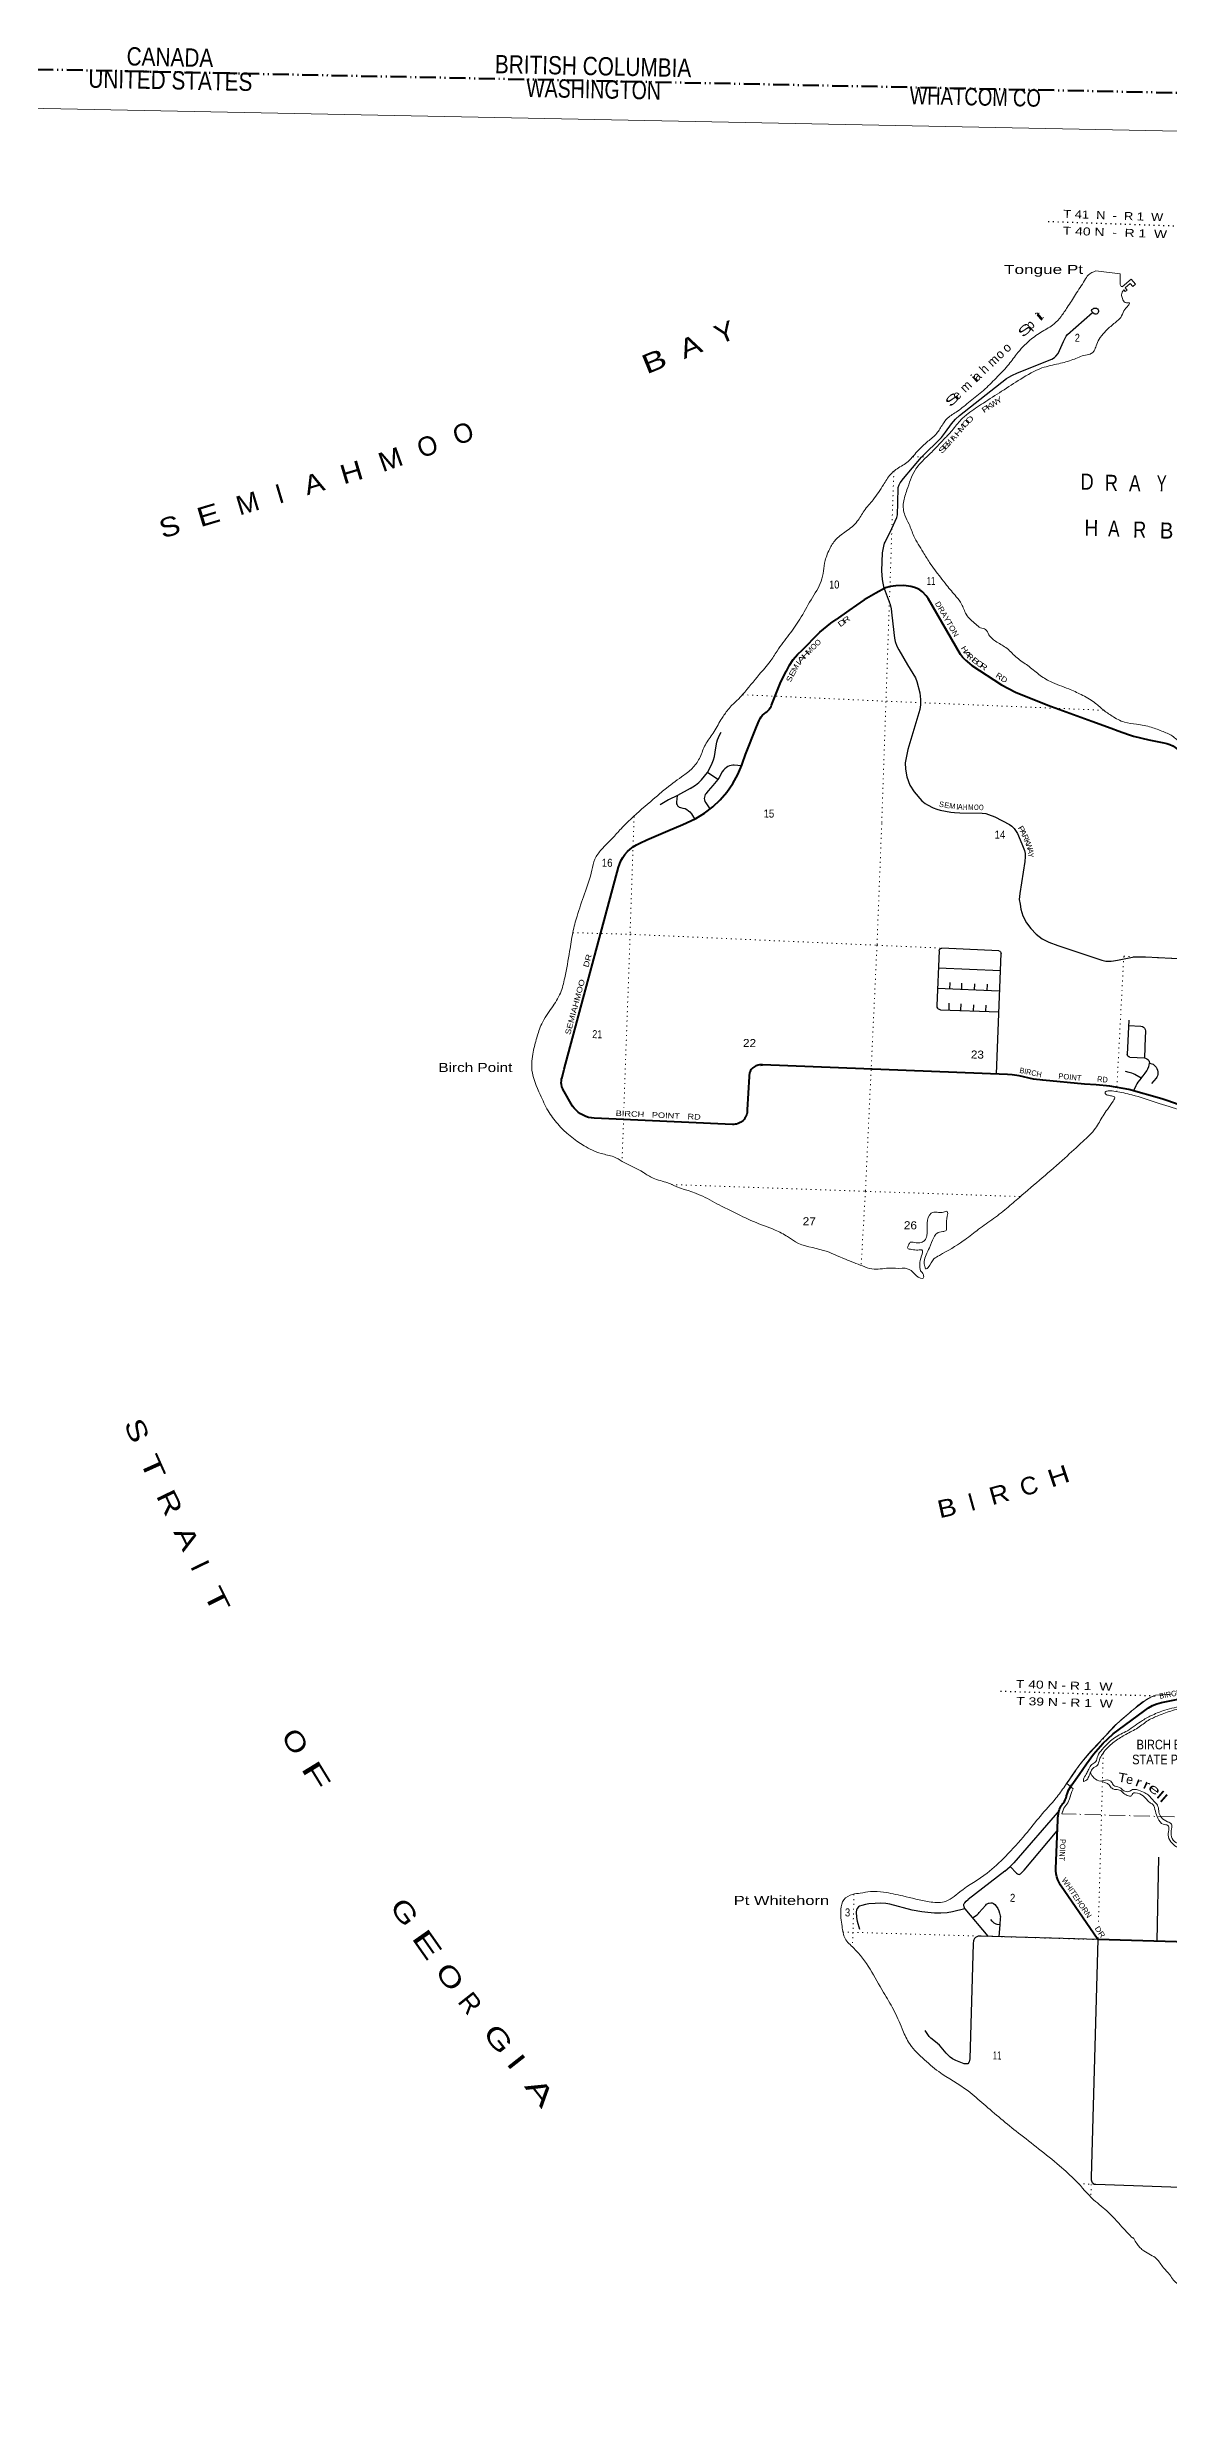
# Model space of a CAD drawing. Header units: feet. Extents: x -489137 to -242534, y 368785 to 558127.
# Drawn here: x -452871 to -428352, y 506316 to 557605 of the extents above; entities that cross this region are included whole.
import ezdxf
from ezdxf.enums import TextEntityAlignment as Align

# ---------------------------------------------------------------- set-up
doc = ezdxf.new("R2010")
doc.units = ezdxf.units.FT
doc.header["$LTSCALE"] = 70
for name, pattern in [('DASH_DOUBLE_DOT', [9.2, 5, -1.2, 0.3, -1.2, 0.3, -1.2]), ('DOT_DASHED', [7.7, 5, -1.2, 0.3, -1.2]), ('DOTTED', [1.5, 0.3, -1.2])]:
    doc.linetypes.add(name, pattern=pattern)
for name, color, linetype, lineweight in [('10', 7, 'DASH_DOUBLE_DOT', 60), ('26', 7, 'Continuous', 40), ('27', 7, 'Continuous', 13), ('29', 7, 'Continuous', 25), ('39', 7, 'Continuous', 13), ('4', 7, 'Continuous', 13), ('44', 7, 'DOT_DASHED', 13), ('6', 7, 'DOTTED', 25), ('7', 7, 'DOTTED', 13)]:
    doc.layers.add(name, color=color, linetype=linetype, lineweight=lineweight)
for name, color, linetype in [('12', 7, 'Continuous'), ('30', 7, 'Continuous'), ('41', 7, 'Continuous'), ('42', 7, 'Continuous')]:
    doc.layers.add(name, color=color, linetype=linetype)

msp = doc.modelspace()

# ---------------------------------------------------------------- linework, layer by layer
at = {"layer": '10'}
msp.add_line((-425690.82, 556549.6), (-454755.83, 557147.89), dxfattribs=at)
at = {"layer": '26'}
msp.add_line((-437261.01, 535338.01), (-437224.29, 535339.65), dxfattribs=at)
for points in [[(-432791.61, 544203.02), (-432849.66, 544261.11), (-432892.23, 544319.2), (-433596.56, 545539.04), (-433645.27, 545599.19), (-433724.27, 545690.07), (-433778.45, 545732.66), (-433836.5, 545759.77), (-433894.55, 545783.01), (-433979.69, 545802.37), (-434079.33, 545820.77), (-434138.36, 545825.6), (-434308.63, 545821.73), (-434420.86, 545806.24), (-434532.35, 545773.57), (-434744.37, 545657.28), (-434995.25, 545511.21), (-435332.23, 545277.65), (-435608.35, 545082.96)], [(-436455.35, 544318.46), (-436350.05, 544421.19), (-435990.76, 544781.07), (-435964.52, 544804.92), (-435728.13, 545000.29), (-435608.35, 545082.96)], [(-437224.29, 535339.65), (-437234.56, 535341.01), (-437260.98, 535342.57), (-437287.43, 535341.35), (-437313.6, 535337.37), (-437339.21, 535330.68), (-437363.98, 535321.35), (-437387.65, 535309.49), (-437409.94, 535295.21), (-437430.61, 535278.68), (-437449.45, 535260.08), (-437466.24, 535239.62), (-437480.8, 535217.51), (-437492.97, 535194), (-437502.61, 535169.34), (-437509.62, 535143.82), (-437513.93, 535117.7), (-437515.48, 535091.27), (-437553.76, 534360.16), (-437554.23, 534327.8), (-437558.07, 534295.66), (-437565.26, 534264.1), (-437575.7, 534233.46), (-437589.29, 534204.08), (-437605.88, 534176.29), (-437625.28, 534150.37), (-437647.28, 534126.63), (-437671.65, 534105.32), (-437698.1, 534086.68), (-437726.37, 534070.9), (-437756.12, 534058.16), (-437787.05, 534048.6), (-437818.8, 534042.33), (-437851.04, 534039.41), (-437880.37, 534039.68), (-440899.75, 534175.77), (-440962.85, 534181.77), (-441024.98, 534194.33), (-441085.46, 534213.31), (-441143.62, 534238.51), (-441198.83, 534269.65), (-441250.48, 534306.39), (-441298.01, 534348.33), (-441340.89, 534395.01), (-441373.43, 534438.16), (-441590.55, 534810.79), (-441590.93, 534811.67), (-441599.86, 534834.35), (-441611.19, 534872.22), (-441618.49, 534911.07), (-441621.7, 534950.47), (-441620.77, 534989.99), (-441615.71, 535029.2), (-441606.58, 535067.66), (-441561.91, 535245.88), (-440369.4, 539669.11), (-440351.82, 539723.8), (-440319.35, 539800.71), (-440279.02, 539873.81), (-440231.27, 539942.29), (-440176.63, 540005.4), (-440115.68, 540062.46), (-440049.11, 540112.83), (-439977.63, 540155.97), (-439902.04, 540191.4), (-439751.5, 540260.86), (-439289.07, 540458.6), (-438965.18, 540595.6), (-438885.47, 540634.46), (-438682.02, 540730.52), (-438489.72, 540847.31), (-438310.69, 540983.57), (-438146.87, 541137.79), (-438000.08, 541308.3), (-437871.91, 541493.21), (-437763.78, 541690.51), (-437676.86, 541898.02), (-437662.22, 541940.21), (-437590.45, 542126.88), (-437354.78, 542737.15), (-437292.49, 542876.31), (-437272.2, 542915.76), (-437247.9, 542952.87), (-437219.86, 542987.24), (-437188.37, 543018.49), (-437153.79, 543046.28), (-437153.39, 543046.55), (-437128.44, 543063.2), (-437103.39, 543085.46), (-437090.39, 543098.1), (-437069.16, 543123.59), (-437050.7, 543151.17), (-437035.23, 543180.51), (-437022.91, 543211.32), (-437013.88, 543243.24), (-436832.76, 543685.52), (-436700.78, 543949.56), (-436699.36, 543952.66), (-436630.96, 544082.9), (-436549.33, 544205.28), (-436455.35, 544318.46)], [(-432791.61, 544203.02), (-432644.55, 544079.1), (-431992.46, 543655.05), (-431690.61, 543492.41), (-430981.5, 543207.55), (-430020.18, 542858.2), (-429596.96, 542706.29)], [(-429596.96, 542706.29), (-429446.03, 542648.2), (-429339.48, 542609.35), (-429194.48, 542558.07), (-429110.39, 542534.05), (-428775.77, 542451.66), (-428445.09, 542387.96), (-428442.62, 542387.49), (-428376.53, 542370.89), (-428312.52, 542347.47), (-428251.32, 542317.49), (-428193.59, 542281.28), (-428139.95, 542239.23), (-428091.01, 542191.8), (-427879.8, 541953.08), (-427803.74, 541870.26), (-427719.43, 541795.84)], [(-427904.79, 534393.75), (-428355.89, 534557.91), (-428488.03, 534596.14), (-429212.97, 534802.29), (-429625.46, 534879.18), (-429927.64, 534907.69), (-430183.54, 534919.39), (-431090.53, 535006.42), (-431294.09, 535032.91), (-431608.56, 535098.92), (-431661.52, 535110.91), (-431763.58, 535125.58), (-431866.61, 535129.49), (-437224.29, 535339.65)], [(-425219.57, 516072.47), (-429884.74, 516212.34), (-430703.06, 517400.48), (-430736.95, 517458.08), (-430764.63, 517518.9), (-430785.8, 517582.28), (-430800.23, 517647.53), (-430807.76, 517713.93), (-430808.86, 517762.33), (-430764.23, 518832.03), (-430763.17, 518857.5), (-430761.63, 518882.03), (-430751.29, 518960.39), (-430738.8, 519012.34), (-430732.86, 519037.07), (-430725.58, 519062.34), (-430724.23, 519067.04), (-430712.62, 519095.69), (-430698.07, 519122.97), (-430689.44, 519135.74), (-430671.12, 519160.66), (-430650.49, 519185.74), (-430643.48, 519194.27), (-430619.57, 519230.49), (-430599.58, 519269.02), (-430583.72, 519309.43), (-430572.18, 519351.27), (-430570.81, 519357.73), (-430553.47, 519416.78), (-430527.67, 519480.46), (-430495.36, 519541.09), (-430456.88, 519598.01), (-430300.03, 519821.28), (-430137.17, 520054.4), (-429984.19, 520267.51), (-429779.81, 520500.9), (-429552.15, 520711.65), (-429303.71, 520897.44), (-428864.09, 521224.11), (-428780.89, 521281.55), (-428691.41, 521330.43), (-428597.31, 521369.68), (-428499.63, 521398.88), (-427261.27, 521647.99)]]:
    msp.add_lwpolyline(points, dxfattribs=at)
at = {"layer": '29'}
for p, q in [((-438198.59, 541579.42), (-438423.39, 541736.09)), ((-433360.55, 537832.53), (-433412.68, 536642.69)), ((-432056.93, 537837.19), (-433299.14, 537893.04)), ((-432101.63, 535142.52), (-432001.33, 537779.14)), ((-432043.65, 536950.32), (-433396.08, 537010.51)), ((-432015.77, 537400.4), (-433374.84, 537460.14)), ((-433126.38, 536998.92), (-433120.23, 537145.92)), ((-432865.64, 536990.09), (-432861.62, 537129.93)), ((-432584.66, 536972.47), (-432579.38, 537115.72)), ((-432309.59, 536962.33), (-432302.58, 537108.74)), ((-433331.02, 536548.36), (-432054.28, 536500.69)), ((-433140.39, 536545.74), (-433136.34, 536689.22)), ((-432884.67, 536538.64), (-432878.19, 536676.82)), ((-432605.45, 536527.15), (-432600.51, 536657.43)), ((-432334.48, 536513.97), (-432329.62, 536648.51)), ((-429213.56, 536321.45), (-429246.46, 535569.28)), ((-429188.9, 535513.18), (-428870.78, 535492.27)), ((-428851.1, 535944.83), (-428870.78, 535492.27)), ((-430728.93, 519045.67), (-431726.64, 517890.5)), ((-428558.63, 518017.79), (-428599.8, 516175.08)), ((-431925.66, 517709.11), (-432723.69, 517087.5)), ((-431925.66, 517709.11), (-431804.61, 517808.45)), ((-431726.64, 517890.5), (-431804.61, 517808.45)), ((-432794.52, 516883.88), (-432294.1, 516283.71)), ((-432613.3, 516128), (-432684.11, 513606.17)), ((-429880.69, 516212.28), (-432443.39, 516289.3)), ((-429929.4, 510861.29), (-425323.05, 510700.23))]:
    msp.add_line(p, q, dxfattribs=at)
msp.add_lwpolyline([(-430004.18, 551795.34), (-430023.13, 551826.58), (-430024.1, 551845.94), (-430018.68, 551860.14), (-429992.17, 551879.83), (-429973.79, 551887.57), (-429933.39, 551891.84), (-429920.57, 551889.51), (-429909.93, 551885.64), (-429893.48, 551873.05), (-429881.87, 551857.56), (-429875.18, 551838.79), (-429875.1, 551818.83), (-429878.97, 551797.54), (-429884.78, 551784.95), (-429893.48, 551774.3), (-429906.06, 551767.52), (-429924.43, 551762.32), (-429946.7, 551762.68), (-429968.95, 551767.52)], close=True, dxfattribs=at)
for points in [[(-434559.38, 545758.74), (-434594.04, 545954.38), (-434605.65, 546053.12), (-434610.04, 546145.86), (-434594.4, 546538.13), (-434570.81, 546684.35), (-434551.46, 546750.18), (-434539.66, 546776.37), (-434393.32, 547074.57), (-434282.5, 547309.76), (-434271.25, 547372.97), (-434260.85, 547631.78), (-434251.81, 547965.45), (-434236.06, 548026.18), (-434212.84, 548068.77), (-434136.67, 548168.83), (-433746.01, 548630.97), (-433307.05, 549062.39), (-433216.33, 549178.26), (-433088.62, 549364.14), (-433003.48, 549460.95), (-432912.17, 549544.72), (-431887, 550349.69), (-431838.18, 550381.75), (-431767.03, 550419.4), (-431645.08, 550475.3), (-430897.68, 550772.83), (-430836.31, 550812.46), (-430807.28, 550837.63), (-430756.9, 550901.17), (-430639.24, 551159.15), (-430580.89, 551281.03), (-430550.8, 551318.24), (-430004.18, 551795.34)], [(-434559.38, 545758.74), (-434430.63, 545408.14), (-434405.37, 545318.31), (-434395.62, 545179.14), (-434335.71, 544675.47), (-434317.33, 544597.67), (-434281.53, 544497.34), (-434243.19, 544416.65), (-434051.88, 544092.41), (-433876.2, 543804.79), (-433844.22, 543722.83), (-433784.24, 543480.81), (-433764.89, 543333.65), (-433763.64, 543216.77), (-433780.37, 543112.92), (-434043.12, 542235.96), (-434099.96, 541949.62), (-434097.71, 541811.76), (-434068.14, 541641.81), (-433997.09, 541459.37), (-433903.24, 541309.85), (-433733.93, 541114.71), (-433665.26, 541057.68), (-433614.26, 541026.69), (-433486.25, 540959.81), (-433411.77, 540931.82), (-433332.9, 540911.47), (-433100.24, 540869.86), (-433021.86, 540863), (-432903.06, 540854.81), (-432419.96, 540843.89), (-432339.78, 540836.94), (-432278.83, 540820.4), (-432140.07, 540765.1), (-431817.04, 540596.71), (-431766.06, 540559.01), (-431719.62, 540508.67), (-431646.07, 540400.15), (-431550.36, 540174.34), (-431491.29, 540028.48), (-431475.79, 539962.71), (-431473.86, 539891.07), (-431483.55, 539792.26), (-431596.84, 539089.11), (-431605.45, 538961.61), (-431590.17, 538858.49), (-431574.49, 538744.75), (-431531.32, 538600.84), (-431448.72, 538448.5), (-431353.44, 538325.32), (-431235.87, 538196.79), (-431106.05, 538101.39), (-430961.1, 538026.4), (-430762.49, 537952.94), (-429800.12, 537631.4), (-429714.98, 537612.04), (-429677.77, 537607.91), (-429597.92, 537607.21), (-429544.7, 537615.91), (-429455.01, 537631.03), (-429203.18, 537684.66), (-429096.76, 537702.08), (-429025.16, 537705.96), (-428847.14, 537702.08), (-427995.44, 537658.84)], [(-438801, 541388.37), (-438685.07, 541461.4), (-438612.86, 541515.58), (-438556.45, 541572.02), (-438423.39, 541736.09), (-438337.58, 541906.14), (-438294.71, 542012.25), (-438274.4, 542086.75), (-438242.81, 542276.38), (-438222.5, 542398.29), (-438204.45, 542452.47), (-438161.58, 542551.81), (-438124.22, 542620.31)], [(-437683.46, 541878.59), (-437838.91, 541895.99), (-437870.49, 541895.43), (-437906.6, 541891.47), (-437946.08, 541881.88), (-437981.06, 541866.64), (-438011.52, 541845.76), (-438046.5, 541816.97), (-438071.31, 541790.45), (-438100.65, 541751.5), (-438168.35, 541627.33), (-438198.59, 541579.42)], [(-438801, 541388.37), (-439083.34, 541235.42), (-439275.08, 541136.98), (-439462.85, 541032.4)], [(-439085.02, 541234.68), (-439101.37, 541086.07), (-439099.12, 541053.89), (-439090.09, 541027.37), (-439073.17, 541003.09), (-439060.76, 540989.55), (-439042.7, 540975.45), (-439016.76, 540966.97), (-438963.73, 540957.39), (-438915.22, 540945.52), (-438880.24, 540928.04), (-438839.63, 540898.11), (-438812.55, 540873.85), (-438773.06, 540832.64), (-438749.37, 540797.1), (-438706.5, 540722.6)], [(-438198.59, 541579.42), (-438305.99, 541448.99), (-438407.53, 541336.11), (-438463.94, 541270.64), (-438475.22, 541255.39), (-438485.37, 541228.87), (-438493.27, 541193.88), (-438494.4, 541166.21), (-438491.01, 541139.7), (-438479.73, 541104.13), (-438463.94, 541074.23), (-438371.42, 540941.03)], [(-433360.55, 537832.53), (-433349.82, 537864.51), (-433338.54, 537880.31), (-433320.48, 537890.47), (-433299.14, 537893.04)], [(-432056.93, 537837.19), (-432033.21, 537827.82), (-432014.03, 537810.89), (-432007.26, 537798.47), (-432001.33, 537779.14)], [(-433412.68, 536642.69), (-433407.34, 536606.48), (-433396.06, 536583.9), (-433385.91, 536572.62), (-433376.88, 536565.84), (-433359.96, 536556.81), (-433331.02, 536548.36)], [(-429216.63, 536204.17), (-428947.43, 536186.48), (-428909.07, 536178.59), (-428886.51, 536166.16), (-428865.07, 536144.72), (-428852.66, 536114.24), (-428847.02, 536086.02), (-428845.89, 536057.8), (-428851.1, 535944.83)], [(-429188.9, 535513.18), (-429212.56, 535517.67), (-429231.74, 535528.95), (-429241.89, 535543.63), (-429246.46, 535569.28)], [(-428870.78, 535492.27), (-428833.47, 535483.8), (-428815.42, 535475.9), (-428791.73, 535457.84), (-428774.81, 535434.13), (-428766.91, 535414.94), (-428756.73, 535380.31)], [(-428944.02, 535049.99), (-429078.84, 535131.05), (-429109.31, 535146.85), (-429142.03, 535159.27), (-429205.21, 535177.33), (-429284.18, 535195.39)], [(-428944.02, 535049.99), (-429010.02, 534965.11), (-429034.84, 534925.6), (-429058.54, 534882.71), (-429111.56, 534773.21)], [(-428944.02, 535049.99), (-428893.82, 535100.01), (-428850.94, 535157.58), (-428819.35, 535210.63), (-428794.53, 535254.66), (-428775.35, 535304.32), (-428765.2, 535337.06), (-428756.73, 535380.31)], [(-428756.73, 535380.31), (-428704.86, 535367.53), (-428680.03, 535354.27), (-428655.21, 535334.8), (-428613.47, 535290.77), (-428597.11, 535261.71), (-428583.01, 535227.56), (-428575.1, 535187.77), (-428572.85, 535156.45), (-428576.22, 535128.79), (-428585.26, 535101.13), (-428596.53, 535075.17), (-428612.34, 535050.34), (-428716.14, 534935.2)], [(-431546.1, 517684.36), (-431502.21, 517733.23), (-430777.05, 518591.48)], [(-431804.61, 517808.45), (-431667.59, 517668.25), (-431645.03, 517650.19), (-431628.11, 517641.16), (-431610.05, 517638.9), (-431592, 517642.29), (-431580.72, 517649.06), (-431570.56, 517658.09), (-431546.1, 517684.36)], [(-432794.52, 516883.88), (-433063.23, 516815.99), (-433182.82, 516799.06), (-433324.98, 516788.9), (-433462.62, 516790.03), (-433604.79, 516802.44), (-433740.18, 516817.12), (-433952.29, 516856.63), (-434439.7, 516987.57), (-434527.7, 517001.12), (-434633.76, 517005.63), (-434760.12, 517003.38), (-434900.03, 516992.09), (-434967.72, 516980.8), (-435051.21, 516960.48), (-435098.6, 516942.42), (-435121.16, 516926.62), (-435148.24, 516892.75), (-435164.04, 516858.89), (-435170.81, 516820.5), (-435164.04, 516691.82), (-435152.76, 516617.31), (-435098.6, 516441.21)], [(-432794.52, 516883.88), (-432813.89, 516931.7), (-432820.66, 516963.3), (-432819.53, 516983.62), (-432813.89, 517001.68), (-432800.35, 517017.49), (-432769.89, 517050.22), (-432723.69, 517087.5)], [(-432628.93, 516687.63), (-432530.68, 516756.17), (-432500.22, 516781.56), (-432479.91, 516804.14), (-432420.11, 516878.08), (-432341.14, 516968.39), (-432326.47, 516983.62), (-432306.16, 516996.04), (-432281.34, 517007.33), (-432266.67, 517011.28), (-432229.44, 517016.36), (-432198.98, 517013.54), (-432167.39, 516999.43), (-432142.56, 516979.68), (-432109.84, 516945.24), (-432077.12, 516891.63), (-432053.43, 516842.52), (-432038.76, 516792.29), (-432022.97, 516728.5), (-432019.58, 516707.06), (-432020.71, 516683.92), (-432034.25, 516532.65), (-432054.56, 516282.05)], [(-432034.25, 516533.21), (-432092.92, 516543.37), (-432108.72, 516547.89), (-432127.9, 516555.79), (-432153.85, 516572.72), (-432198.98, 516614.49), (-432229.44, 516650.61)], [(-432443.39, 516289.3), (-432503.6, 516284.31), (-432537.45, 516271.89), (-432561.14, 516256.09), (-432583.71, 516234.64), (-432599.5, 516209.81), (-432607.4, 516184.97), (-432613.3, 516128)], [(-429884.74, 516212.34), (-430030.79, 511016.17), (-430030.79, 510965.08)], [(-432684.11, 513606.17), (-432699.92, 513541.24), (-432708.95, 513527.69), (-432731.51, 513498.34), (-432767.62, 513491.57), (-432812.75, 513496.09), (-432848.85, 513509.63), (-432991.01, 513566.07), (-433063.22, 513602.2), (-433119.63, 513642.84), (-433205.38, 513728.63), (-433315.95, 513861.83), (-433354.31, 513902.47), (-433437.8, 513974.72), (-433539.35, 514053.73), (-433575.45, 514089.86), (-433665.71, 514220.8)], [(-430030.79, 510965.08), (-430028.06, 510935.49), (-430019.38, 510915.94), (-430009.61, 510898.56), (-429993.34, 510881.72), (-429978.13, 510872.49), (-429965.1, 510867.06), (-429929.4, 510861.29)]]:
    msp.add_lwpolyline(points, dxfattribs=at)
at = {"layer": '39'}
for points in [[(-429357.3, 552361.14), (-429375.26, 552366.32), (-429400.94, 552409.24), (-429399.58, 552640.14), (-429931.02, 552706.76)], [(-429321.25, 552292.21), (-429289.49, 552254.4), (-429248.66, 552287.67), (-429288.16, 552336), (-429179, 552432.49), (-429119.86, 552365.59), (-429063, 552415.86), (-429162.5, 552528.4), (-429354.84, 552358.36), (-429357.3, 552361.14)]]:
    msp.add_lwpolyline(points, dxfattribs=at)
for points in [[(-429931.02, 552706.76), (-430096.36, 552614), (-430177.01, 552497.71), (-430377.91, 552188.74), (-430556.15, 551905.76), (-430692.61, 551711.3), (-430846.87, 551545.45), (-431104.38, 551379.11), (-431372.33, 551190.65), (-431664.25, 550887.07), (-431862.37, 550628.7), (-432115.3, 550361.01), (-432388.46, 550093.62), (-432681.41, 549856.91), (-432959.96, 549636.19), (-433174.76, 549483.4), (-433279.94, 549351.26), (-433409.21, 549154.02), (-433602.8, 548978.59), (-433838.73, 548754.76), (-434065.53, 548514.16), (-434306.67, 548359.73), (-434423.6, 548254.1), (-434576.7, 548029.5), (-434800.12, 547702.63), (-435000.07, 547458.46), (-435149.17, 547229.75), (-435393.29, 547010.54), (-435602.16, 546847.54), (-435740.71, 546649.05), (-435850.08, 546369.11), (-435937.62, 545920.71), (-436160.18, 545514.83), (-436405.33, 545087), (-436643.12, 544746.17), (-436903.39, 544391.49), (-437056.58, 544160.81), (-437293.52, 543878.7), (-437656.23, 543440.46), (-437818.59, 543274.74), (-437906.86, 543190.97), (-437995.46, 543084.92), (-438129.93, 542888.4), (-438304.21, 542599.29), (-438471.92, 542344.52), (-438587.22, 542074.79), (-438736.26, 541850.13), (-438945.32, 541674.97), (-439319.85, 541396.93), (-439549.42, 541203.84), (-440039.52, 540775.59), (-440314.73, 540506.2), (-440508.13, 540294.35), (-440740.43, 540052.69), (-440889.33, 539838.15), (-440951.55, 539598.02), (-441115.02, 539079.85), (-441278.02, 538594.09), (-441370.27, 538238.95), (-441439.04, 537828.76), (-441546.82, 537242.93), (-441640.74, 536912.11), (-441829.63, 536592.84), (-442049.42, 536237.55), (-442159.15, 535933.31), (-442237.45, 535622.79), (-442262.96, 535227.49), (-442082.21, 534690.46), (-441911.23, 534339.52), (-441700.88, 534050.79), (-441122.84, 533572.28), (-440748.79, 533402.67), (-440476.57, 533329.77), (-440289.73, 533231.8), (-439827.7, 532987.96), (-439614.94, 532863.27), (-439294.55, 532761.3), (-439175.85, 532710.92), (-438525.53, 532468.35), (-438119.78, 532251.67), (-437874.55, 532132.58), (-437420.22, 531915.19), (-436943.15, 531729.87), (-436673.99, 531586.11), (-436503.56, 531474.21), (-435890.92, 531284.85), (-435407.9, 531091.34), (-435037.57, 530944.06), (-434828, 530878.17), (-434463.33, 530897.07), (-434167.84, 530892.7), (-434098.99, 530893.71), (-433938.23, 530812.33), (-433764.11, 530676.06), (-433707.41, 530677.24), (-433704.32, 530750.12), (-433769.83, 530838.19)], [(-424747.34, 540531.4), (-424888.5, 540670.75), (-425088.96, 540805.38), (-425227.31, 540896.56), (-425361.73, 540979.57), (-425516.24, 541073.02), (-425714.74, 541203.57), (-425978.1, 541329.01), (-426182.82, 541449.53), (-426445.28, 541497.98), (-426694.08, 541511.79), (-426875.88, 541538.79), (-427109.26, 541637.45), (-427386.55, 541779.3), (-427627.61, 541906.43), (-427787.45, 542050.59), (-427872.7, 542173.39), (-428048.4, 542340.07), (-428236.1, 542517.05), (-428459.16, 542629.74), (-428718.88, 542726.76), (-429039.83, 542790.26), (-429308.39, 542836.77), (-429577.7, 542970.4), (-429776.06, 543111.08), (-429968.04, 543271.92), (-430253.04, 543440.22), (-430524.52, 543563.75), (-430925.03, 543723.63), (-431177.8, 543881.32), (-431421.93, 544075.35), (-431654.33, 544240.84), (-431873.97, 544448.68), (-432098.64, 544589.75), (-432270.41, 544748.26), (-432345.63, 544864.84), (-432452.36, 544902.88), (-432556.54, 544977.35), (-432765.91, 545195.16), (-432869.92, 545419.52), (-432984.96, 545581.25), (-433195.85, 545833.53), (-433330.96, 546007.7), (-433569.17, 546329.26), (-433707.56, 546556.15), (-433912.97, 546905.57), (-434016.44, 547166.39), (-434108.72, 547362.21), (-434139.06, 547640.17), (-434062.17, 547914.52), (-433885.77, 548347.42), (-433692.08, 548579.52), (-433466.18, 548799), (-433262.58, 549016.78), (-433100.16, 549186.55), (-432902.27, 549428.72), (-432727.95, 549582.11), (-432390.5, 549816.14), (-431991.97, 550073.57), (-431575.08, 550340.86), (-431109.97, 550583.12), (-430742.18, 550676.93), (-430435.2, 550765.57), (-430158.43, 550864.78), (-430024.25, 550903.3), (-429968.77, 550959.2), (-429926.66, 551069.98), (-429861.84, 551210.82), (-429738.12, 551364.96), (-429561.57, 551532.5), (-429463.23, 551612.07), (-429387.19, 551689.94), (-429318.32, 551830.71), (-429221.42, 551950.82), (-429192.34, 552001.03), (-429291.33, 552014.65), (-429346.73, 552102.57), (-429369.83, 552183.94), (-429321.25, 552292.21)], [(-433769.83, 530838.19), (-433783.94, 530980.19), (-433742.79, 531163.92), (-433734.82, 531293.44), (-433821.88, 531292.7), (-433957.33, 531304.84), (-434046, 531332.48), (-434026.78, 531401.07), (-433989.46, 531461.29), (-433898.44, 531455.89), (-433746.55, 531459.71), (-433677.14, 531499.2), (-433631.07, 531603.85), (-433530.73, 532096.62), (-433504.18, 532112.43), (-433370.57, 532112.48), (-433263.25, 532122.38), (-433186.01, 532136.08), (-433170.5, 532089.26), (-433180.07, 532034.66), (-433199.03, 531800.01), (-433208.31, 531719.13), (-433279.89, 531698.91), (-433409.63, 531657.29), (-433475.73, 531567.11), (-433572.16, 531341.67), (-433685.9, 531039.51), (-433673.28, 530933.99), (-433643.72, 530878.86), (-433600.74, 530910.64), (-433474.52, 531097.15), (-433353.92, 531176.39), (-432831.07, 531490.72), (-432536.27, 531715.25), (-432208.91, 531951.46), (-431883.33, 532203.89), (-431604.51, 532442.84), (-430610.08, 533303.18), (-430218.1, 533666.04), (-429938.51, 533957.64), (-429774.59, 534230.7), (-429679.44, 534369.06), (-429553.28, 534551.53), (-429525.66, 534640.24), (-429567.92, 534657.08), (-429656.71, 534676.62), (-429727.02, 534714.12), (-429724.55, 534744.47), (-429663.41, 534771.92), (-429497.57, 534761.37), (-429142.39, 534685.21), (-428614.4, 534521.42), (-428050.28, 534336.84), (-427754.42, 534219.02), (-426944.73, 533799.88), (-426551.24, 533575.28), (-426388.72, 533475.65), (-426316.87, 533405.71), (-426234.39, 533370.05), (-426141.91, 533326.15), (-426019.58, 533247.36), (-425872.99, 533166.19), (-425763.24, 533057.21), (-425664.15, 532911.92), (-425550.75, 532776.55), (-425434.22, 532716.08), (-425315.99, 532633.31), (-425220.59, 532512.38), (-425092.87, 532386.93), (-424912.62, 532139.88)], [(-425094.04, 522590.74), (-425331.78, 522436.52), (-425569.17, 522261.78), (-425732.9, 522140.64), (-425983.78, 522012.69), (-426236.11, 521923.25), (-426356.74, 521841.99), (-426501.95, 521740.83), (-426693.48, 521656.56), (-426863.82, 521636.8), (-427050.79, 521586.91), (-427239.59, 521551.21), (-427406.5, 521488.87), (-427839.2, 521385.89), (-428217.23, 521284.13), (-428420.46, 521230.42), (-428691.27, 521123.02), (-428911.64, 521004.75), (-429240.85, 520780.72), (-429522.47, 520626.9), (-429639.81, 520529.4), (-429794.69, 520368.14), (-429890.72, 520225.2), (-429935, 520104.32), (-430018.94, 520040.74), (-430087.21, 519940.47), (-430128.97, 519853.98), (-430191.37, 519739.45), (-430196.43, 519670.65), (-430151.64, 519688.22), (-430085.54, 519778.39), (-430043.51, 519883.1), (-429999.97, 519953.35), (-429897.71, 520024.76), (-429853.42, 520145.65), (-429790.98, 520262.21), (-429702.2, 520380.4), (-429507.35, 520553.75), (-429274.42, 520700.2), (-429013.19, 520844.2), (-428784.07, 521006.91), (-428559.87, 521110.95), (-428254.58, 521221.89), (-427907.15, 521307.9), (-427636.9, 521376.82), (-427466.29, 521414.8), (-427277.17, 521472.77), (-427021.3, 521527.73), (-426846.38, 521583.88), (-426668.04, 521594.98), (-426447.96, 521695.47), (-426288.52, 521800.46), (-426198.72, 521849.77), (-425958.86, 521917.12), (-425807.39, 522030.34), (-425605.15, 522154.96), (-425471.91, 522268.45), (-425328.75, 522367.61), (-425200.11, 522442.68), (-425096.55, 522474.15)], [(-428630.72, 521555.35), (-428746.38, 521506.68), (-429157.71, 521204.88), (-429506.35, 520898.09), (-429839.51, 520542.46), (-430166.57, 520188.77), (-430610.92, 519567.4), (-430805.06, 519304.92), (-431144.83, 518912.93), (-431470.52, 518514.65), (-431906.74, 518032.93), (-432308.87, 517668.2), (-432908.09, 517253.72), (-433249.35, 517035.95), (-433577.23, 517040.8), (-434154.36, 517166.84), (-434572.22, 517247.97), (-434861.53, 517260.36), (-435082.64, 517229.2), (-435253.13, 517199.31), (-435441.05, 517084.61), (-435508.91, 516874.95), (-435482.01, 516499.81), (-435415.06, 516233.46), (-435231.8, 516030.21), (-434573.97, 515056.27), (-434358.76, 514684.42), (-434168.58, 514262.29), (-434027.13, 513968.51), (-433724.44, 513625.75), (-433368.51, 513324.74), (-432722.85, 512901.95), (-432384.93, 512615.38), (-431624.94, 511982.26), (-431182.6, 511637.43), (-430726.48, 511266.06), (-430366.94, 510934.61), (-429980.23, 510523.76), (-429652.37, 510241.39), (-429431.06, 510009.22), (-429153.77, 509707.89)], [(-430053.99, 519858.95), (-429972.55, 519752.41), (-429825.84, 519679.34), (-429685.77, 519705.63), (-429587.28, 519657.58), (-429541.83, 519581.96), (-429417.97, 519540.35), (-429358.84, 519498.22), (-429270.49, 519448.3), (-429209.75, 519449.43), (-429130.16, 519492.81), (-429043.13, 519491.52), (-428888.09, 519434.53), (-428789.25, 519378.77), (-428731.86, 519315.01), (-428638.21, 519218.14), (-428572.75, 519126.02), (-428552.39, 518996.08), (-428499.34, 518885.91), (-428363.11, 518788.69), (-428280.84, 518738.85), (-428274.26, 518635.45), (-428278.86, 518459.29), (-428183.52, 518334.31), (-427978.39, 518242.15), (-427860.25, 518153.3), (-427762.47, 518056.64), (-427660.26, 517986.26), (-427526.71, 517982.26), (-427386.64, 518008.54), (-427312.17, 517979.08), (-427223.5, 517951.43), (-427113.85, 517974.12), (-426963.37, 518020.5), (-426748.53, 518037.58), (-426509.23, 518066.45), (-426304.42, 518089.75), (-426156.94, 518069.33), (-425958.12, 517961.05), (-425778.37, 517932.06), (-425712.59, 517862.21), (-425677.02, 517802.94), (-425565.64, 517805.35), (-425373.69, 517780.22), (-425228.95, 517711.23), (-425192.29, 517710.16)], [(-429807.96, 519678.1), (-429743.33, 519645.71), (-429660.83, 519612.08), (-429593.14, 519534.1), (-429520.81, 519496.57), (-429413.72, 519482.83), (-429317.61, 519410.51), (-429217.21, 519354.33), (-429150.33, 519359.42), (-429123.34, 519405.61), (-429068.46, 519421), (-428893.32, 519353.59), (-428817.57, 519273.47), (-428751.7, 519209.7), (-428687.55, 519166.21), (-428629, 519017.47), (-428574.56, 518864.74), (-428457.04, 518733.36), (-428356.17, 518709.59), (-428337.36, 518612.08), (-428345.71, 518456.23), (-428264.69, 518321.34), (-428128.46, 518224.11), (-427973.44, 518166.55), (-427928.76, 518121.88), (-427653.14, 517919.31), (-427489.32, 517908.78), (-427373.39, 517945.55), (-427291.19, 517968.3)], [(-429099.57, 509676.31), (-429112.97, 509687), (-429126.57, 509689.72), (-429151.05, 509703.33)], [(-425753.17, 506316.08), (-425840.71, 506454.64), (-425938.58, 506610.72), (-426072.1, 506804.05), (-426196.36, 506958.7), (-426377.34, 507205.73), (-426501.36, 507370.5), (-426703.52, 507577.51), (-426915.45, 507800.94), (-427135.98, 508002.3), (-427332.7, 508180.84), (-427510.47, 508300.24), (-427670.32, 508405.07), (-427880.75, 508515.08), (-428058.8, 508622.34), (-428231.97, 508765.93), (-428316.51, 508883.24), (-428452.97, 509036.14), (-428604.69, 509231.9), (-428734.56, 509317.83), (-428882.57, 509408.21), (-428960.24, 509470.7), (-429019.49, 509540.87), (-429086.07, 509645.63), (-429099.57, 509676.31)]]:
    msp.add_spline(points, degree=3, dxfattribs=at)
at = {"layer": '4'}
msp.add_lwpolyline([(-485080.46, 556942.8), (-454770.68, 556296.26), (-424457.62, 555691.58), (-394141.55, 555128.56), (-363825.83, 554607.27), (-333509.43, 554127.66), (-303192.4, 553689.76), (-272874.8, 553293.56), (-242556.67, 552939.06)], dxfattribs=at)
msp.add_lwpolyline([(-485080.46, 556942.8), (-454770.68, 556296.26), (-424457.62, 555691.58), (-394141.55, 555128.56), (-363825.83, 554607.27), (-333509.43, 554127.66), (-303192.4, 553689.76), (-272874.8, 553293.56), (-242556.67, 552939.06)], dxfattribs=at)
at = {"layer": '44'}
for points in [[(-425933.16, 522368.38), (-425820.29, 522186.07), (-425644.21, 522294.5), (-425682.91, 521450.28), (-426291.46, 521466.74), (-427009.49, 521294.75), (-427132.31, 518866.52), (-430676.82, 518962.8)], [(-430676.82, 518962.8), (-430630.24, 519087.55), (-430544.13, 519204.7), (-430509.3, 519290.86), (-430459.96, 519447.7), (-430425.13, 519509.67), (-430569.36, 519625.56), (-430245.29, 520085.57), (-430073.87, 520289.71), (-429417.23, 520983.29), (-429136.78, 521222.68), (-428851.06, 521438.78), (-428728.52, 521517.29), (-428630.72, 521555.35), (-428028.99, 521601.13)], [(-430676.82, 518962.8), (-430650.09, 519043.81), (-430630.24, 519087.55), (-430544.13, 519204.7), (-430509.3, 519290.86), (-430488.98, 519360.57), (-430459.96, 519447.7), (-430425.13, 519509.67), (-430569.36, 519625.56)]]:
    msp.add_lwpolyline(points, dxfattribs=at)
at = {"layer": '6'}
for p, q in [((-426338.15, 553620.07), (-430988.03, 553780.71)), ((-428637.35, 521537.71), (-432047, 521639.32)), ((-428647.78, 521538.02), (-428688.56, 521539.23))]:
    msp.add_line(p, q, dxfattribs=at)
at = {"layer": '7'}
for p, q in [((-434349.48, 548324.22), (-434614.61, 540618.77)), ((-433934, 548641.32), (-433643.63, 548635.27)), ((-429320.93, 537712.57), (-429476.84, 534756.81)), ((-429320.32, 537718.18), (-424806.95, 537521.03)), ((-440260.63, 534165.5), (-440293.68, 533232.46)), ((-429761.12, 520616.66), (-429767.07, 520404.76)), ((-429770.31, 520289.09), (-429787.35, 519681.84)), ((-429787.72, 519668.77), (-429873.63, 516608.13)), ((-430308.9, 510873.6), (-425323.05, 510700.23))]:
    msp.add_line(p, q, dxfattribs=at)
for points in [[(-437657.91, 543436.18), (-434510.44, 543294.62), (-429759.25, 543096.76)], [(-440029.46, 540771.39), (-440117.77, 538198.12), (-440252.07, 534406.97)], [(-434614.61, 540618.77), (-434718.19, 537958.14), (-434971.15, 532575.74), (-435065.76, 530954.61)], [(-441370.92, 538233.1), (-440117.77, 538198.12), (-434718.19, 537958.14), (-432022.33, 537838.29)], [(-439211.77, 532725.72), (-434971.15, 532575.74), (-431583.92, 532462.64)], [(-435222.26, 517203.27), (-435243.03, 516368.65), (-435253.44, 516062.49)], [(-435460.59, 516376.77), (-429884.74, 516212.34), (-425219.57, 516072.48)], [(-429883.39, 516260.6), (-429884.74, 516212.34), (-430040.61, 510582.22)]]:
    msp.add_lwpolyline(points, dxfattribs=at)

# ---------------------------------------------------------------- texts
at = {"layer": '10'}
for s, width, p in [('CANADA', 0.85, (-451131.11, 557200.79)), ('UNITED STATES', 0.85, (-451968.92, 556713.63)), ('BRITISH COLUMBIA', 0.85, (-443077.53, 557030.61)), ('WASHINGTON', 0.8, (-442393.96, 556510.91))]:
    msp.add_text(s, height=400, rotation=358.821, dxfattribs=dict(at, width=width)).set_placement(p)
at = {"layer": '12', "width": 0.8}
msp.add_text('WHATCOM CO', height=380, rotation=358.821, dxfattribs=at).set_placement((-434006.17, 556353.56))
at = {"layer": '27'}
for s, rotation, width, p in [('DRAYTON', 300.002, 1.1, (-433455.69, 545435.06)), ('RD', 326.964, 1.15, (-432134.86, 543831.15)), ('SEMIAHMOO     DR', 74.912, 1.25, (-441427.85, 535990.03)), ('BIRCH', 348.145, 0.95, (-431609.15, 535169.18)), ('RD', 354.61, 0.85, (-429909.13, 534976.25)), ('BIRCH   POINT   RD', 357.419, 1.25, (-440434.21, 534226.01)), ('BIRCH', 10.374, 0.95, (-428532.27, 521476.45)), ('POINT', 267.611, 0.95, (-430711.84, 518414.18)), ('DR', 303.957, 1.15, (-429964.83, 516456.37))]:
    msp.add_text(s, height=120, rotation=rotation, dxfattribs=dict(at, width=width)).set_placement(p)
for s, rotation, width, p in [('D', 35.87, 1.4, (-435456.61, 544956.72)), ('R', 35.87, 1.4, (-435353.51, 545030.87)), ('I', 51.623, 1.15, (-436392.68, 544093.41)), ('A', 48.622, 1.75, (-436329.51, 544173.2)), ('H', 46.746, 1.55, (-436238.63, 544271.28)), ('H', 301.494, 1.2, (-432853.42, 544399.36)), ('A', 305.512, 1.55, (-432782.82, 544292.7)), ('B', 319.6, 1.65, (-432599.27, 544128.52)), ('O', 319.702, 1.45, (-432511.72, 544064.32)), ('S', 65.913, 1.2, (-436576.94, 543757.73)), ('E', 61.069, 1.3, (-436516.39, 543878.69)), ('M', 60.945, 1.15, (-436454.48, 543993.89)), ('R', 324.437, 1.4, (-432420.6, 544002.92))]:
    msp.add_text(s, height=120, rotation=rotation, dxfattribs=dict(at, width=width)).set_placement(p, align=Align.CENTER)
for s, rotation, p in [('M', 44.575, (-436155.34, 544352.05)), ('O', 44.575, (-436062.47, 544446.55)), ('O', 44.575, (-435972.01, 544534.19)), ('R', 314.5, (-432719.35, 544224.95))]:
    msp.add_text(s, height=120, rotation=rotation, dxfattribs=at).set_placement(p, align=Align.CENTER)
for s, rotation, p in [('POINT', 354.519, (-430756.28, 535041.22)), ('WHITEHORN', 304.257, (-430688.1, 517514.82))]:
    msp.add_text(s, height=120, rotation=rotation, dxfattribs=at).set_placement(p)
at = {"layer": '30'}
for s, rotation, width, p in [('K', 32.887, 1.35, (-432227.48, 549695.29)), ('W', 32.887, 1.1, (-432127.44, 549759.98)), ('Y', 32.834, 1.45, (-432024.43, 549826.5)), ('M', 52.36, 1.35, (-432817.73, 549234.41)), ('O', 48.836, 1.45, (-432732.97, 549332.59)), ('O', 42.017, 1.5, (-432656.05, 549404.6)), ('P', 34.001, 1.45, (-432315.86, 549637.31)), ('S', 46.922, 1.75, (-433241.55, 548761.04)), ('E', 46.933, 1.75, (-433163.43, 548844.61)), ('I', 46.296, 1.4, (-433025.35, 548990)), ('H', 49.117, 1.5, (-432892.98, 549135.58)), ('S', 351.143, 0.85, (-433315.34, 540980.13)), ('E', 351.143, 0.85, (-433200.37, 540960.59)), ('M', 351.143, 0.8, (-433079.69, 540942.69)), ('A', 356.056, 0.8, (-432899.69, 540925.68)), ('H', 358.705, 0.6, (-432792.8, 540918.76)), ('M', 358.705, 0.7, (-432665.99, 540919.95)), ('O', 358.705, 0.65, (-432545.57, 540915.2)), ('O', 358.705, 0.65, (-432437.12, 540912.54)), ('P', 300.128, 1.35, (-431605.82, 540467.84)), ('A', 292.97, 1.2, (-431571.75, 540399.2)), ('R', 292.97, 1.1, (-431522.51, 540292.16)), ('K', 292.047, 1.1, (-431480, 540193.4)), ('W', 289.047, 0.85, (-431444.06, 540102.69)), ('A', 278.009, 0.9, (-431419.15, 540008.75)), ('Y', 273.009, 0.75, (-431412.01, 539923.79))]:
    msp.add_text(s, height=120, rotation=rotation, dxfattribs=dict(at, width=width)).set_placement(p, align=Align.CENTER)
for s, rotation, p in [('M', 46.296, (-433108.08, 548903.43)), ('A', 46.239, (-433000.19, 549016.23)), ('I', 356.056, (-432965.35, 540928.01))]:
    msp.add_text(s, height=120, rotation=rotation, dxfattribs=at).set_placement(p, align=Align.CENTER)
at = {"layer": '41'}
for s, height, rotation, width, p in [('Y', 420, 22.198, 1.15, (-438168.19, 551087.55)), ('B', 420, 22.198, 1.4, (-439755.18, 550439.99)), ('A', 420, 22.198, 1.25, (-438937.2, 550773.77)), ('M', 420, 19.754, 1.1, (-445528.52, 548301.14)), ('H', 420, 16.618, 1.2, (-446383.92, 548033.03)), ('M', 420, 16.619, 1.05, (-448657.41, 547354.43)), ('A', 420, 16.62, 1.15, (-447179.78, 547795.47)), ('D', 350, 359.04, 0.85, (-430269.44, 547923.61)), ('R', 350, 359.04, 0.85, (-429738.75, 547898.98)), ('A', 350, 359.04, 0.8, (-429206.48, 547888.32)), ('Y', 350, 359.04, 0.7, (-428604.98, 547887.84)), ('S', 420, 16.62, 1.2, (-450344.19, 546850.95)), ('E', 420, 16.618, 1.3, (-449516.64, 547097.96)), ('H', 350, 359.04, 0.9, (-430184.39, 546914.52)), ('A', 350, 359.04, 0.8, (-429664.7, 546898.96)), ('R', 350, 359.04, 0.85, (-429119.85, 546874.88)), ('B', 350, 359.04, 0.95, (-428535.65, 546854.79)), ('S', 420, 292.818, 1.35, (-451194.29, 527501)), ('T', 420, 294.076, 1.55, (-450859.35, 526704.96)), ('C', 385, 16.728, 1.05, (-431527.52, 525897.02)), ('H', 385, 18.552, 1.25, (-430907.02, 526094.47)), ('R', 420, 295.806, 1.35, (-450493.93, 525922.7)), ('B', 385, 12.551, 1.2, (-433347.87, 525424.47)), ('R', 385, 15.54, 1.15, (-432201.77, 525709.52)), ('A', 420, 295.81, 1.35, (-450109.3, 525127.36)), ('I', 420, 295.808, 1.1, (-449747.7, 524379.65)), ('T', 420, 296.478, 1.6, (-449466.73, 523798.66)), ('O', 420, 301.317, 1.25, (-447762.79, 520669.23)), ('F', 420, 301.577, 1.85, (-447329.25, 519960.84)), ('G', 420, 305.053, 1.35, (-445390.42, 516933.14)), ('E', 420, 305.055, 1.75, (-444913.41, 516253.23)), ('O', 420, 305.053, 1.35, (-444398.4, 515519.18)), ('G', 420, 308.285, 1.45, (-443357.98, 514157.75)), ('I', 420, 308.283, 1.55, (-442843.38, 513505.82)), ('A', 420, 308.285, 1.7, (-442443.52, 512999.25))]:
    msp.add_text(s, height=height, rotation=rotation, dxfattribs=dict(at, width=width)).set_placement(p)
for s, height, rotation, p in [('O', 420, 19.755, (-443902.93, 548884.93)), ('O', 420, 19.755, (-444684.6, 548604.21)), ('I', 420, 16.619, (-447798.18, 547610.89)), ('I', 385, 15.54, (-432665.74, 525580.5)), ('R', 420, 308.285, (-443905.35, 514851.21))]:
    msp.add_text(s, height=height, rotation=rotation, dxfattribs=at).set_placement(p)
for s, rotation, width, p in [('T', 349.556, 1.2, (-429367.47, 519654.92)), ('r', 339.213, 1.35, (-429029.03, 519561.33)), ('r', 335.238, 1.5, (-428858.99, 519506.56)), ('e', 324.145, 1.7, (-428704.83, 519421.9)), ('l', 319.406, 1.65, (-428586.24, 519302.85)), ('l', 318.857, 1.65, (-428512.39, 519223.77))]:
    msp.add_text(s, height=200, rotation=rotation, dxfattribs=dict(at, width=width)).set_placement(p, align=Align.CENTER)
msp.add_text('e', height=200, rotation=348.729, dxfattribs=at).set_placement((-429209.12, 519617.95), align=Align.CENTER)
at = {"layer": '42'}
for s, width, p in [('Tongue Pt', 1.4, (-431938.47, 552638.18)), ('Birch Point', 1.25, (-444309.59, 535184.86)), ('Pt Whitehorn', 1.35, (-437851.12, 516969.05))]:
    msp.add_text(s, height=200, dxfattribs=dict(at, width=width)).set_placement(p)
for s, width, p in [('S', 1.75, (-431415.58, 551341.46)), ('i', 1.6, (-431107, 551631.82)), ('i', 1.6, (-432522.04, 550283.99)), ('S', 1.75, (-433005.91, 549820.42))]:
    msp.add_text(s, height=200, rotation=43.609, dxfattribs=dict(at, width=width)).set_placement(p, align=Align.CENTER)
for s, p in [('p', (-431303.54, 551458.81)), ('t', (-431091.45, 551660.65)), ('o', (-431967.22, 550814.59)), ('o', (-431816.3, 550958.36)), ('a', (-432469.63, 550330.42)), ('h', (-432310.44, 550488.89)), ('m', (-432112.17, 550672.78)), ('e', (-432908.13, 549916.6)), ('m', (-432706.62, 550109.24))]:
    msp.add_text(s, height=200, rotation=43.609, dxfattribs=at).set_placement(p, align=Align.CENTER)
at = {"layer": '44', "width": 0.85}
for s, p in [('BIRCH BAY', (-429040.85, 520371.58)), ('STATE PARK', (-429137.45, 520045.2))]:
    msp.add_text(s, height=211.7, dxfattribs=at).set_placement(p)
at = {"layer": '6'}
for s, rotation, width, p in [('T 41  N  -  R 1  W', 358.021, 1.2, (-430644.97, 553867.34)), ('T 40 N  -  R 1  W', 358.021, 1.3, (-430656.92, 553499.29)), ('T 40 N - R 1  W', 358.293, 1.3, (-431683.4, 521716.55)), ('T 39 N - R 1  W', 358.293, 1.3, (-431675.4, 521345.81))]:
    msp.add_text(s, height=175, rotation=rotation, dxfattribs=dict(at, width=width)).set_placement(p)
at = {"layer": '7'}
for s, width, p in [('2', 0.85, (-430392.05, 551155.21)), ('10', 0.85, (-435763.11, 545759.27)), ('11', 0.65, (-433628.47, 545836.81))]:
    msp.add_text(s, height=175, dxfattribs=dict(at, width=width)).set_placement(p)
for s, width, p in [('15', 0.9, (-437200.54, 540752.77)), ('14', 0.9, (-432148.75, 540291.87)), ('16', 0.9, (-440736.77, 539676.9)), ('21', 0.85, (-440947.64, 535927)), ('22', 1.1, (-437649.61, 535733.74)), ('23', 1.1, (-432666.81, 535482.35)), ('27', 1.1, (-436343.97, 531835.98)), ('26', 1.1, (-434131.38, 531749.04)), ('2', 0.9, (-431812.13, 517038.63)), ('3', 0.9, (-435421.67, 516719.58)), ('11', 0.65, (-432185.12, 513591.99))]:
    msp.add_text(s, height=175, rotation=359.152, dxfattribs=dict(at, width=width)).set_placement(p)

doc.saveas('drawing.dxf')
